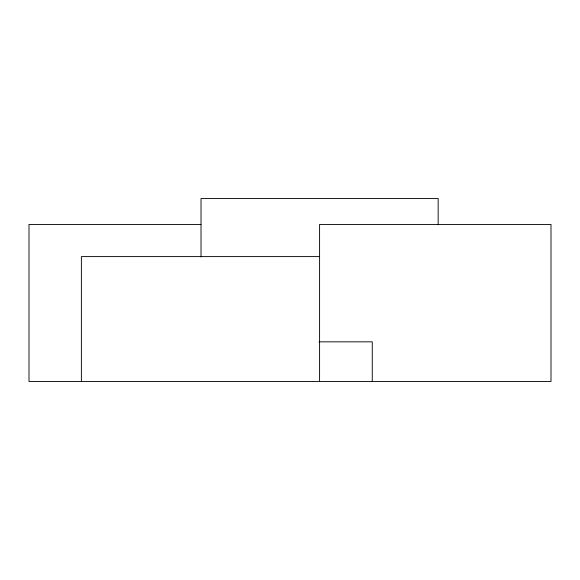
<?xml version="1.0" encoding="UTF-8"?>
<svg xmlns="http://www.w3.org/2000/svg" width="580" height="580" viewBox="0 0 580 580"><rect width="100%" height="100%" fill="white"/><g stroke="black" fill="none" stroke-linecap="round" stroke-linejoin="round"><path stroke-width="0.87" d="M201.013 224.445L29 224.445L29 381.459L551 381.459L551 224.445L319.587 224.445L319.587 381.459M319.587 256.599L81.381 256.599L81.381 381.459M319.043 341.837L372.266 341.837L372.266 381.459M438.161 224.801L438.161 198.541L201.013 198.541L201.013 256.954"/></g></svg>
